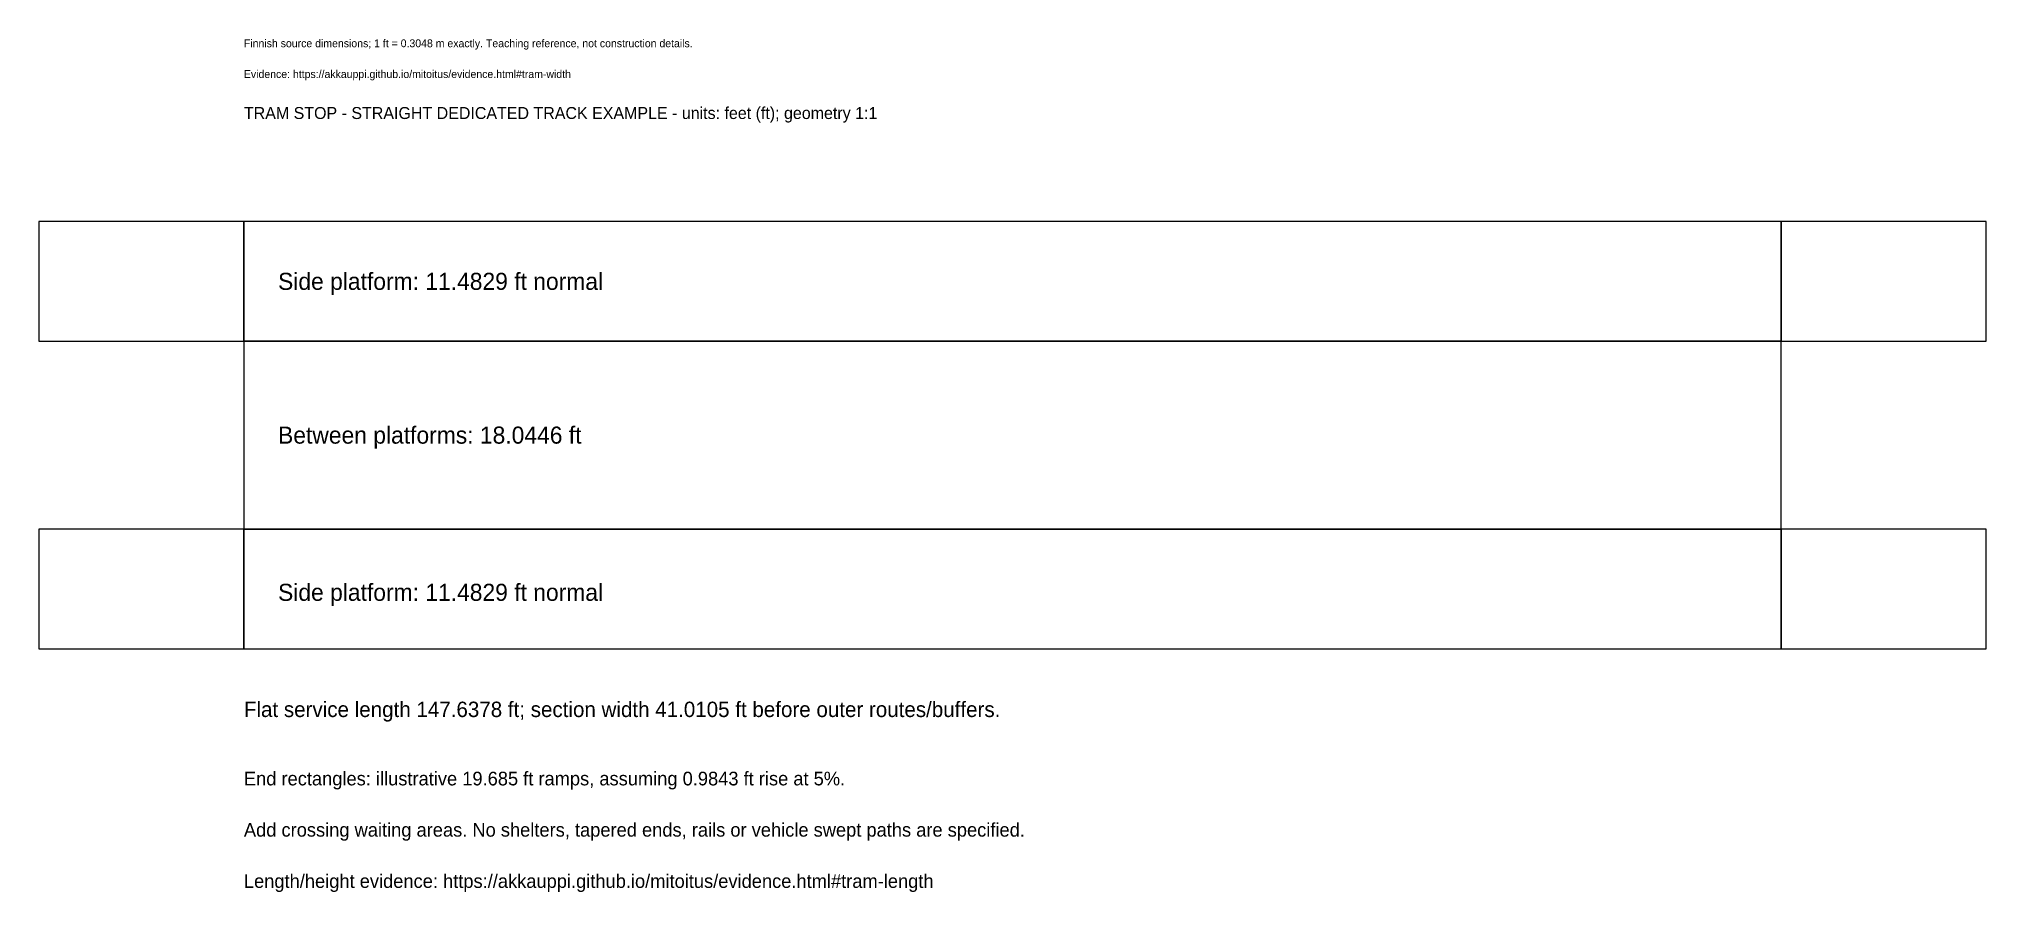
# Model space of a CAD drawing. Header units: feet. Extents: x -20 to 167, y -23 to 59.
import ezdxf

# ---------------------------------------------------------------- set-up
doc = ezdxf.new("R2010")
doc.units = ezdxf.units.FT
doc.header["$MEASUREMENT"] = 0
for name, color, linetype in [('ANNOTATION', 7, 'Continuous'), ('OTHER', 8, 'Continuous'), ('TRAM', 6, 'Continuous'), ('WALK', 2, 'Continuous')]:
    doc.layers.add(name, color=color, linetype=linetype)

msp = doc.modelspace()

# ---------------------------------------------------------------- linework, layer by layer
at = {"layer": 'OTHER'}
for p, q in [((0, 41.0105), (-19.685, 41.0105)), ((-19.685, 41.0105), (-19.685, 29.5276)), ((0, 29.5276), (0, 41.0105)), ((167.3228, 41.0105), (147.6378, 41.0105)), ((147.6378, 41.0105), (147.6378, 29.5276)), ((167.3228, 29.5276), (167.3228, 41.0105)), ((-19.685, 29.5276), (0, 29.5276)), ((147.6378, 29.5276), (167.3228, 29.5276)), ((0, 11.4829), (-19.685, 11.4829)), ((-19.685, 11.4829), (-19.685, 0)), ((0, 0), (0, 11.4829)), ((167.3228, 11.4829), (147.6378, 11.4829)), ((147.6378, 11.4829), (147.6378, 0)), ((167.3228, 0), (167.3228, 11.4829)), ((-19.685, 0), (0, 0)), ((147.6378, 0), (167.3228, 0))]:
    msp.add_line(p, q, dxfattribs=at)
at = {"layer": 'TRAM'}
for p, q in [((147.6378, 29.5276), (0, 29.5276)), ((0, 29.5276), (0, 11.4829)), ((147.6378, 11.4829), (147.6378, 29.5276)), ((0, 11.4829), (147.6378, 11.4829))]:
    msp.add_line(p, q, dxfattribs=at)
at = {"layer": 'WALK'}
for p, q in [((147.6378, 41.0105), (0, 41.0105)), ((0, 41.0105), (0, 29.5276)), ((147.6378, 29.5276), (147.6378, 41.0105)), ((0, 29.5276), (147.6378, 29.5276)), ((147.6378, 11.4829), (0, 11.4829)), ((0, 11.4829), (0, 0)), ((147.6378, 0), (147.6378, 11.4829)), ((0, 0), (147.6378, 0))]:
    msp.add_line(p, q, dxfattribs=at)

# ---------------------------------------------------------------- texts
at = {"layer": 'ANNOTATION'}
for s, height, p in [('Finnish source dimensions; 1 ft = 0.3048 m exactly. Teaching reference, not construction details.', 0.7546, (0, 57.7428)), ('Evidence: https://akkauppi.github.io/mitoitus/evidence.html#tram-width', 0.7546, (0, 54.79)), ('TRAM STOP - STRAIGHT DEDICATED TRACK EXAMPLE - units: feet (ft); geometry 1:1', 1.1483, (0, 50.853)), ('Side platform: 11.4829 ft normal', 1.6404, (3.2808, 34.4488)), ('Between platforms: 18.0446 ft', 1.6404, (3.2808, 19.685)), ('Side platform: 11.4829 ft normal', 1.6404, (3.2808, 4.5932)), ('Flat service length 147.6378 ft; section width 41.0105 ft before outer routes/buffers.', 1.4764, (0, -6.5617)), ('End rectangles: illustrative 19.685 ft ramps, assuming 0.9843 ft rise at 5%.', 1.3123, (0, -13.1234)), ('Add crossing waiting areas. No shelters, tapered ends, rails or vehicle swept paths are specified.', 1.3123, (0, -18.0446)), ('Length/height evidence: https://akkauppi.github.io/mitoitus/evidence.html#tram-length', 1.3123, (0, -22.9659))]:
    msp.add_text(s, height=height, dxfattribs=at).set_placement(p)

doc.saveas('drawing.dxf')
